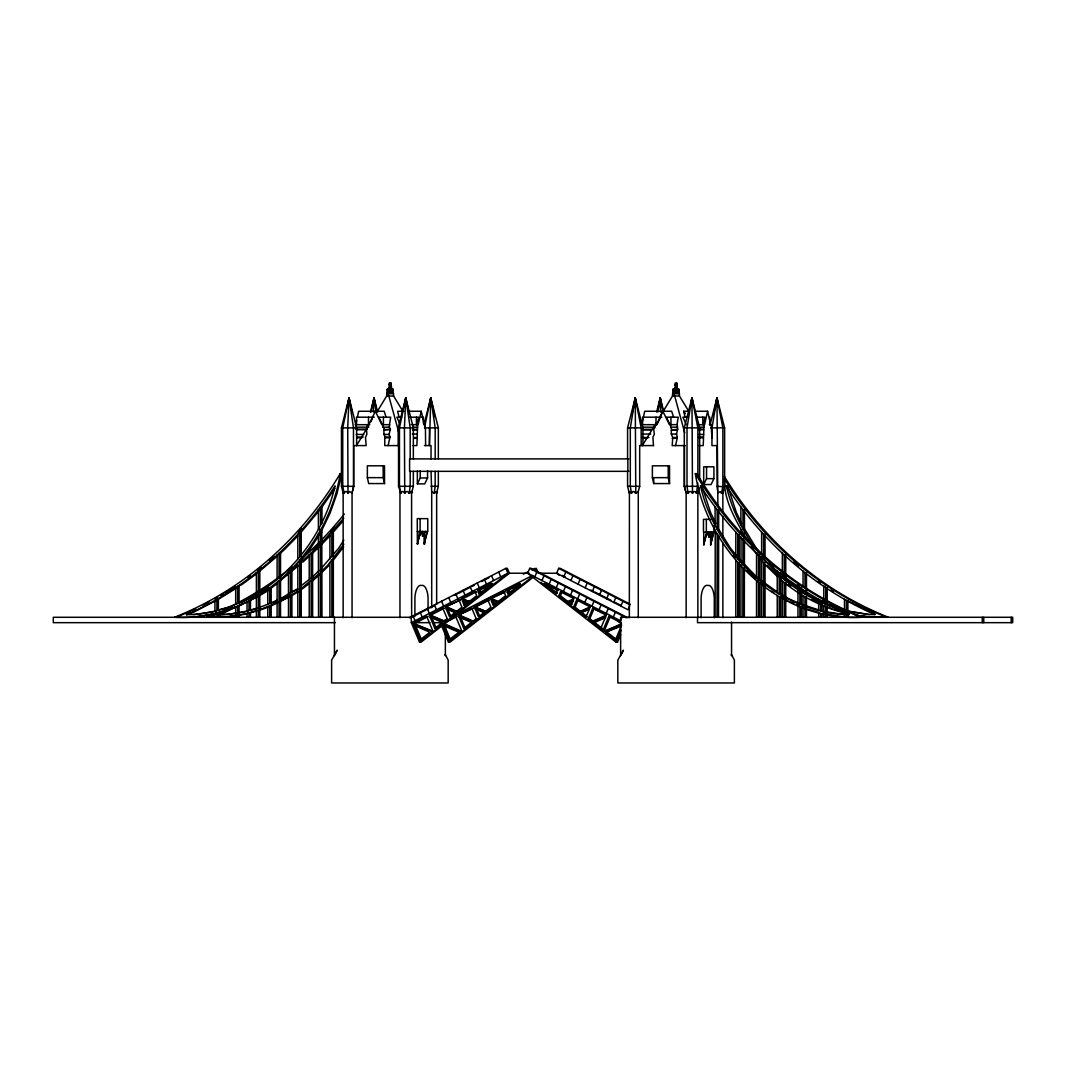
<?xml version="1.0" encoding="UTF-8"?>
<svg xmlns="http://www.w3.org/2000/svg" width="1066" height="1066" viewBox="0 0 1066 1066"><rect width="100%" height="100%" fill="white"/><g stroke="black" fill="none" stroke-linecap="round" stroke-linejoin="round"><path stroke-width="1.5" d="M638.268 617.68L638.268 491.599L639.693 486.309L639.693 445.588L653.591 445.588M715.086 617.281L715.246 530.215M717.018 617.281L717.165 533.706M718.511 617.281L718.657 535.345M740.897 617.281L740.99 564.913M741.003 561.649L741.043 537.104M742.829 617.281L742.922 568.125M742.922 564.847L742.975 538.623M744.321 617.281L744.414 568.125M744.414 564.847L744.454 540.262M635.176 400.936L635.256 397.778L642.931 427.879L642.931 445.588M660.134 402.522L660.24 397.778L663.478 410.45M691.887 400.936L691.967 397.778L699.642 427.879L699.642 479.82M686.158 492.812L686.397 491.599L688.156 493.278L689.462 491.599L690.941 491.599L692.487 493.278L691.967 397.778L684.292 427.879L684.292 486.309L686.158 492.812L686.158 617.667M716.845 402.522L716.952 397.778L724.627 427.879L724.627 486.309L722.855 493.278L722.855 511.533M717.898 506.123L716.952 397.778L710.089 424.708M431.037 471.332L431.703 491.599L434.155 493.278L436.127 491.599L436.58 493.291L436.647 491.613L436.647 604.409M629.42 491.599L629.353 617.68M373.406 412.036L374.033 397.778L377.63 412.036M429.425 427.879L429.425 445.588L430.757 397.778L438.339 427.879L438.339 458.9M675.804 390.916C677.416 391.648 678.696 392.221 675.737 391.382M347.649 407.279L349.048 397.778L356.63 427.879L356.63 445.588M352.06 617.667L352.06 492.812L353.472 486.309L353.472 427.879L349.048 397.778L341.453 427.879L341.453 486.309L343.212 493.278L343.678 491.599M373.1 404.107L374.033 397.778L376.698 410.45M404.36 407.279L405.76 397.778L413.341 427.879L413.341 458.9M398.524 445.588L398.524 486.309L400.909 493.278L401.962 491.599L403.268 491.599L404.734 493.278L406.279 491.599L407.785 491.599L409.157 493.278L410.183 486.309L410.183 471.332M429.811 404.107L430.744 397.778L434.728 416.779M434.155 493.291L435.181 486.309L435.181 471.332M389.49 424.694L390.689 417.192L378.816 417.192L382.414 424.694M388.117 445.588L389.996 437.033L389.037 434.435L390.423 429.118L389.33 427.173L389.73 424.694L381.801 424.694L375.365 411.263L368.796 424.668M677.03 424.668L678.216 417.192L666.37 417.192L670.034 424.668M675.524 445.588L677.363 437.54L676.51 434.049L677.683 429.305L677.296 424.668L669.421 424.668L662.852 411.263L656.416 424.694M657.895 412.036L660.24 397.778L663.039 412.036M412.928 445.588L416.899 445.588L417.632 424.668M632.138 413.621L635.256 397.778L641.159 427.879L641.159 445.588M657.749 410.45L660.24 397.778L661.813 407.279M690.715 404.107L691.967 397.778L697.87 427.879L697.87 476.569M692.487 493.278L693.993 491.599L695.365 491.599L696.498 493.278L697.87 483.058M714.46 410.45L716.952 397.778L722.855 427.879L722.855 486.309L721.495 493.278L720.35 491.599L717.898 492.812M387.025 393.727L387.171 390.196L389.796 390.129L390.103 389.17M388.53 393.727L388.69 389.13M672.873 393.727L673.019 389.13L677.816 389.343M674.378 393.727L674.538 389.13M371.048 412.036L374.033 397.778L376.138 412.036M424.774 426.293L430.757 397.778L435.181 427.879L435.181 458.9M352.846 490.573L353.765 486.309L353.765 445.588L366.158 445.588L365.491 437.54L366.904 434.049L366.477 429.305L367.61 424.668M747.972 541.581C737.286 522.527 723.134 500.967 724.627 478.514M356.031 423.202L356.684 420.217M357.35 417.232L358.682 411.263L384.186 411.263L386.079 417.192M703.293 424.694L704.959 417.192L696.178 417.192M694.845 411.263L707.597 411.263L704.599 424.694L697.524 424.694M416.859 424.668L418.565 417.192L409.917 417.192M408.664 411.263L421.23 411.263L418.178 424.668L411.249 424.668M420.63 531.494L417.379 544.02L420.244 531.494M427.533 531.494L424.161 544.02L427.013 531.494M641.679 424.668L644.73 411.263L671.673 411.263L673.632 417.192M707.104 532.214L703.72 544.753L706.571 532.214M713.874 532.214L710.622 544.753L713.487 532.214M340.227 473.637C327.808 552.348 256.733 621.811 174.491 617.281A367.77 333.525 -90 0 0 340.227 473.637L341.72 473.637L336.869 494.011L329.874 513.625L321.799 530.215L321.959 617.281M698.99 445.588L703.227 445.588L704.026 424.694M370.448 412.036L374.033 397.778L374.179 400.936M398.164 445.588L398.164 427.879L405.76 397.778L409.077 413.621M423.948 424.708L430.744 397.778L430.891 400.936M413.341 471.332L413.341 486.309L411.583 493.278L411.649 616.028M436.58 493.291L438.339 486.309L438.339 471.332M627.581 458.9L627.581 427.879L635.256 397.778L636.295 404.107M656.603 412.036L660.24 397.778L660.574 412.036M697.857 617.68L697.857 493.278L699.283 487.708M711.928 438.313L711.195 424.668L709.33 424.668M389.103 389.183L387.171 389.317L391.968 389.343M620.678 634.683L617.52 642.185L616.028 642.185L527.67 573.228L529.735 568.351L531.228 568.351L627.794 617.774M534.812 576.879L536.864 572.002M541.954 580.544L544.006 575.653M544.153 584.208L544.446 583.515L558.011 590.457L554.267 592.096L544.153 584.208L545.645 584.208L555.759 592.096L554.267 592.096M545.645 584.208L545.939 583.515L558.144 589.764M549.097 584.195L551.149 579.304M630.139 604.155L560.17 568.351L558.677 568.351L556.625 573.228L540.475 573.228M556.239 587.846L558.291 582.969M563.767 576.879L565.819 572.002M558.877 595.694L560.543 591.75L562.035 591.75L560.37 595.694L558.877 595.694L566.819 601.904L574.108 598.692L560.543 591.75M563.368 591.497L565.433 586.62M570.91 580.544L572.962 575.653M570.51 595.161L572.562 590.271M578.038 584.195L580.104 579.304M573.601 607.194L576.639 599.985L578.132 599.985L575.094 607.194L573.601 607.194L579.371 611.697L580.863 611.697L575.094 607.194M577.652 598.812L579.704 593.922M585.181 587.846L587.246 582.969M584.794 602.463L586.846 597.586M592.323 591.497L594.375 586.62M586.007 616.881L589.445 608.739L580.584 612.644L586.007 616.881L587.499 616.881M591.936 606.114L593.989 601.237M588.325 618.693L589.818 618.693L593.416 621.491L591.923 621.491L588.325 618.693L592.736 608.233L606.434 614.482M599.465 595.161L601.517 590.271M589.818 618.693L594.228 608.233M599.065 609.779L601.131 604.888M606.607 598.812L608.659 593.922M606.208 613.43L608.26 608.539M600.744 628.367L605.528 616.974L593.136 622.437L600.744 628.367L602.237 628.367L594.628 622.437L593.136 622.437M613.736 602.463L615.802 597.586M603.063 630.179L608.833 616.468L610.325 616.468L604.555 630.179L603.063 630.179L604.475 631.285L620.892 624.716M613.35 617.081L615.402 612.204M620.878 606.114L622.93 601.237M622.544 615.855L620.492 620.732L527.67 573.228M621.625 625.222L605.688 632.231L615.468 639.866L621.012 626.688M629.566 606.114L628.021 609.779L556.625 573.228L559.224 575.254M616.028 642.185L621.078 630.166M410.81 492.812L411.316 491.599M673.019 390.196L675.484 389.716L675.258 390.383M387.904 390.383L389.596 390.383L389.13 391.715L389.143 389.13M674.138 390.129L674.445 389.41L678.962 389.49M673.752 390.383L675.444 390.383L674.978 391.715L674.991 389.13M675.644 390.129L675.951 389.17M657.749 423.202L660.627 417.192M427.573 470.586L427.573 477.981L424.708 483.884L417.352 483.884L420.217 477.981L420.217 470.586M703.693 484.55L703.693 466.815L713.914 466.815L713.914 478.647L711.049 484.55L703.693 484.55L706.545 478.647L706.545 466.815M370.875 421.67L372.34 418.685M696.498 493.278L697.324 491.599L697.857 493.278M721.495 493.278L722.788 491.599L722.855 493.278L722.508 491.599M390.809 383.04L390.809 384.213L389.05 384.706L390.836 384.706L390.836 388.011L388.997 387.571L388.597 388.744L390.316 388.943L390.502 387.571M674.911 388.464L676.164 388.943L676.35 387.571L674.698 388.117L677.363 388.97M356.484 445.588L368.556 425.747M377.191 411.583L386.678 396.006L386.678 393.727L393.594 393.727L393.594 396.006L403.095 411.583M642.332 445.588L656.136 422.922M659.587 417.246L672.526 396.006L672.526 393.727L679.442 393.727L679.442 396.006L688.942 411.583M685.211 445.588L672.18 445.588L672.739 437.54L671.313 434.049L671.313 430.011L677.683 429.305M422.109 531.494L419.258 536.158L422.549 531.494M425.76 531.494L422.482 536.158L425.334 531.494M708.357 532.214L705.505 536.891L708.783 532.214L709.143 536.891L712.008 532.214M708.717 536.891L711.568 532.214M343.145 617.68L343.145 491.599L344.198 493.278L345.251 491.599L346.557 491.599L348.022 493.278L349.568 491.599L352.06 492.812M334.897 488.534L321.959 507.03L321.959 523.259M319.04 535.025L309.9 549.456L301.238 560.17L301.238 617.281M343.812 540.089L338.801 547.991L321.559 568.111M343.825 544.206L327.782 565.193L321.186 571.643M343.652 546.831L333.338 560.17L333.338 617.281M409.157 493.278L410.303 491.599L411.649 491.599L411.583 493.278L411.13 491.599M399.377 445.588L384.759 445.588L384.759 437.793L385.292 437.033L389.996 437.033M627.581 471.332L627.581 486.309L629.353 493.278L629.686 491.599L631.458 493.278L632.751 491.599L634.23 491.599L635.776 493.278L638.268 491.599M318.921 510.88L301.238 532.067L301.238 556.599L299.746 556.599L299.746 532.067L301.238 532.067M343.785 518.143L321.772 542.727M385.292 437.033L383.907 434.435L383.907 429.758L390.423 429.118M333.338 532.067L331.846 532.067L331.846 556.599L333.338 556.599L333.338 532.067L342.399 521.767M297.774 535.998L284.582 549.47L280.531 553.174L279.039 553.174L279.039 578.078L280.531 578.078L280.531 553.174M319.573 544.979L301.345 562.142M318.867 547.218L312.618 553.174L311.125 553.174L311.125 578.078L312.618 578.078L312.618 553.174M321.066 544.979L329.874 535.998M289.779 569.257L292.137 566.965M297.174 565.193L279.559 581.703M319.2 570.403L312.151 577.306L301.678 585.327M318.974 573.788L301.585 588.272M319.374 574.867L311.658 581.703M321.572 572.722L329.274 565.193M277.48 555.959L258.851 571.882M302.837 562.142L309.566 555.959M286.901 573.974L297.694 565.127M290.938 571.882L297.974 566.113M420.097 639.866L429.878 632.231L413.928 625.222L420.097 639.866L421.59 639.866L415.42 625.222L413.928 625.222M431.077 631.285L432.503 630.179L426.72 616.468L413.168 623.41L432.569 631.285L413.168 623.41M434.821 628.367L442.43 622.437L430.024 616.974L434.821 628.367L436.314 628.367L431.517 616.974L430.024 616.974M443.629 621.491L447.227 618.693L442.816 608.233L429.265 615.175L445.122 621.491L430.757 615.175L444.309 608.233L442.816 608.233M464.27 605.381L467.521 602.836L469.013 602.836L463.71 600.504L465.762 605.381L464.27 605.381L462.218 600.504L467.521 602.836M468.734 601.904L476.675 595.694L475.01 591.75L461.445 598.692L470.226 601.904L461.445 598.692M478.994 593.895L480.073 593.042L478.314 592.27L478.994 593.895L480.486 593.895M481.286 592.096L491.399 584.208L491.106 583.515L477.541 590.457L482.778 592.096L477.541 590.457M424.028 637.961L426.48 636.056M438.846 626.395L441.377 624.41M486.576 589.138L490.36 586.18M335.35 622.664L53.3 622.664L53.3 617.281L411.316 617.281L411.316 622.664L419.538 642.185L507.882 573.228L529.162 573.228M409.251 617.774L505.83 568.351L507.323 568.351L509.375 573.228L421.03 642.185L419.538 642.185M449.039 639.866L458.82 632.231L442.883 625.222L449.039 639.866L450.532 639.866L444.375 625.222L442.883 625.222M443.616 624.063L460.032 631.285L461.445 630.179L455.675 616.468L446.188 621.331M463.763 628.367L471.372 622.437L458.98 616.974L463.763 628.367L465.256 628.367L460.472 616.974L458.98 616.974M458.207 615.175L473.264 608.233L458.207 615.175L472.584 621.491L476.182 618.693L477.675 618.693M485.137 611.697L490.906 607.194L487.868 599.985L474.303 606.927L486.629 611.697L474.303 606.927M496.476 602.836L493.225 605.381L491.16 600.504L497.969 602.836M507.949 593.895L509.028 593.042L507.256 592.27L507.949 593.895L509.441 593.895M510.241 592.096L520.355 584.208L520.061 583.515L506.497 590.457L511.733 592.096L506.497 590.457M456.648 635.096L459.1 633.191M466.535 627.381L469.067 625.409M515.518 589.138L520.581 585.194M433.342 622.664L440.258 622.664L448.48 642.185L532.933 576.266M533.133 577.292L449.972 642.185L448.48 642.185M266.06 589.165L268.565 587.246M277.333 583.422L267.18 591.19L258.851 596.081M300.545 590.218L309.42 583.422M256.306 573.974L241.316 584.941L237.598 586.38L237.598 603.383L239.09 603.383L239.09 586.38M284.649 576.706L288.393 573.974M724.254 486.722L717.112 486.309L717.112 445.588L711.928 445.588L712.008 427.879L716.952 397.778L718.511 407.279M235.906 588.445L218.383 599.252L216.891 599.252L216.891 610.338L231.855 606.487M260.197 592.536L266.5 588.445M256.48 594.801L240.57 602.743M261.063 592.096L263.569 590.631M280.025 598.945L296.668 589.165M281.517 598.945L288.566 594.801M291.897 592.843L291.897 571.096L290.405 571.096L290.405 592.843L298.16 589.165M297.787 591.19L280.918 601.091L259.971 609.645M290.938 596.081L298.054 591.91M250.217 598.546L252.695 597.12M410.743 617.774L420.217 612.923M421.643 612.204L428.785 608.539M430.211 607.82L434.502 605.621M454.489 595.388L457.341 593.922M458.766 593.202L470.199 587.353M471.625 586.62L474.477 585.154M481.619 581.503L484.47 580.037M485.896 579.304L488.761 577.852M411.316 622.664L507.882 573.228L505.83 568.351M506.523 574.694L509.375 573.228M445.361 606.927L460.405 599.985L445.361 606.927L456.181 611.697L461.951 607.194L458.913 599.985M414.661 623.41L428.226 616.468M462.937 598.692L476.502 591.75L475.01 591.75M479.034 590.457L492.599 583.515L491.106 583.515M523.353 574.188L527.643 572.002M531.921 569.804L536.265 568.351L538.33 573.228M440.258 622.664L446.881 619.279M451.158 617.081L532.547 575.427M459.792 613.43L466.935 609.779M468.36 609.046L471.212 607.58M482.632 601.73L494.064 595.881M495.49 595.161L502.632 591.497M505.484 590.044L508.335 588.579M509.761 587.846L516.903 584.195M503.965 591.75L505.63 595.694L497.689 601.904L490.4 598.692L505.457 591.75M444.962 622.717L457.167 616.468L455.675 616.468M475.796 606.927L489.361 599.985L487.868 599.985M490.4 598.692L504.098 592.443M507.989 590.457L520.195 584.208M234.493 607.1L218.57 614.669L227.018 614.522L245.7 611.711M235.986 607.1L220.062 614.669M238.971 605.621L241.942 604.129M555.479 593.042L557.251 592.27L556.559 593.895L555.479 593.042L556.972 593.042M572.682 599.971L568.311 601.904L560.37 595.694M568.031 602.836L573.348 600.504L571.283 605.381L568.031 602.836L573.508 601.091M579.371 611.697L590.204 606.927L576.639 599.985M582.223 611.098L590.337 607.527M580.584 612.644L589.458 609.392M591.923 621.491L606.301 615.175L592.736 608.233M594.855 620.865L606.354 615.802M594.628 622.437L605.648 617.587M604.475 631.285L620.892 624.063M605.688 632.231L620.225 626.488M216.451 610.898L214.959 610.898L214.959 600.358L216.451 600.358L193.466 612.31L186.483 614.669C247.485 587.952 299.226 541.755 335.084 485.869C319.907 552.068 262.542 608.952 193.426 614.522M235.999 607.247L216.891 612.79L216.891 617.281M238.131 606.327L257.879 596.654L256.386 596.654L256.386 617.281M277.067 600.211C258.825 608.846 238.824 614.322 218.57 614.669M272.656 602.743L277.093 600.838M268.099 607.247L259.891 610.098M270.218 606.327L289.979 596.654L288.486 596.654L288.486 617.281M257.959 608.206L250.47 610.338L250.47 599.252M256.826 610.538L244.62 614.043L225.686 616.894L206.577 617.281A367.77 333.525 -90 0 0 215.705 613.496M249.511 613.07L256.759 610.991M213.6 611.711L194.918 614.522L186.483 614.669M195.091 616.894L216.451 613.336L214.959 613.336L214.959 617.281M227.178 616.894L246.113 614.043M388.85 387.837L390.636 387.824M674.698 387.837L677.363 388.197L674.698 388.117M389.13 387.571L391.515 388.197L388.85 388.117M674.978 387.571L677.363 387.944M389.063 388.464L390.569 388.464M388.37 388.89L391.968 389.09M674.218 388.89L677.816 389.09M390.263 389.343L393.114 389.25L393.301 393.727M673.019 389.317L674.991 389.317M676.111 389.343L678.962 389.25L679.149 393.727M388.597 389.41L393.114 389.49M388.064 389.716L389.636 389.716M673.912 389.716L675.484 389.716M388.131 389.863L389.636 389.863M673.979 389.863L675.484 389.863M676.763 390.223L678.282 390.476M676.763 390.476L678.616 390.449L678.549 389.25M388.077 390.662L389.596 390.662M673.925 390.662L675.444 390.662M676.577 390.716L678.083 390.716L678.576 391.968L677.057 391.968M676.111 391.449L677.63 391.449M675.671 391.808L677.443 391.808M387.171 392.328L388.69 392.328M673.019 392.328L674.538 392.328M387.025 393.048L388.53 393.048M672.873 393.048L674.378 393.048M386.678 396.006L393.594 396.006M672.526 396.006L679.442 396.006M403.961 411.263L397.671 411.263L398.99 417.192M685.025 417.192L683.679 411.263L688.463 411.263M374.299 417.192L356.537 417.192L356.537 424.694M401.762 417.192L396.858 417.192L399.55 423.162M421.23 417.192L423.375 417.192L423.375 423.202M661.826 417.192L642.571 417.192L642.571 424.668M688.356 417.192L682.88 417.192L686.264 424.694M355.111 424.694L369.782 424.694M641.119 424.668L657.029 424.694M355.111 427.173L368.823 427.173M383.054 424.694L383.054 427.173L389.33 427.173M412.715 427.173L417.632 427.173M642.758 427.173L654.244 427.173M670.607 424.668L670.607 427.173L676.897 427.173M699.456 427.173L704.026 427.173M341.453 427.879L356.63 427.879M398.164 427.879L413.341 427.879M424.441 427.879L438.339 427.879M627.581 427.879L642.931 427.879M684.292 427.879L699.642 427.879M710.649 427.879L724.627 427.879M356.044 429.118L367.17 429.118M698.603 429.118L703.373 429.118M412.462 429.305L417.099 429.305M642.145 429.305L652.952 429.305M356.271 429.758L365.625 429.758M383.907 429.758L389.77 429.758M698.95 429.758L703.627 429.758M412.769 430.011L417.299 430.011M642.305 430.011L651.393 430.011M671.313 430.011L677.15 430.011M412.315 434.049L417.299 434.049M642.465 434.049L650.78 434.049M671.313 434.049L676.51 434.049M356.217 434.435L363.706 434.435M383.907 434.435L389.037 434.435M699.136 434.435L703.627 434.435M357.15 437.033L363.319 437.033M698.363 437.033L702.987 437.033M413.701 437.54L416.646 437.54M641.612 437.54L648.941 437.54M672.739 437.54L677.363 437.54M357.31 437.793L361.8 437.793M384.759 437.793L389.356 437.793M698.736 437.793L703.227 437.793M413.648 438.313L416.899 438.313M642.025 438.313L646.902 438.313M672.18 438.313L676.683 438.313M424.441 445.588L431.037 445.588L431.037 458.9M628.82 458.9L409.597 458.9L409.597 471.332L628.82 471.332M695.338 473.637A367.77 333.525 -90 0 0 861.075 617.281C778.833 621.811 707.744 552.348 695.338 473.637L696.831 473.637A367.77 333.525 -90 0 0 862.567 617.281M367.357 477.648L383.187 477.648L384.52 483.564L368.676 483.564L367.357 477.648L367.357 465.815L384.52 465.815L384.52 483.564M652.379 477.648L668.209 477.648L669.541 483.564L653.711 483.564L652.379 477.648L652.379 465.815L669.541 465.815L669.541 483.564M420.217 477.981L427.573 477.981M706.545 478.647L713.914 478.647M700.469 485.869C736.34 541.755 788.067 587.952 849.069 614.669C777.221 613.11 716.032 554.173 700.469 485.869L701.961 485.869M754.648 547.991C741.723 529.136 731.463 508.202 726.279 485.869L727.772 485.869M341.453 486.309L353.765 486.309M398.524 486.309L413.341 486.309M431.037 486.309L438.339 486.309M627.581 486.309L639.693 486.309M684.292 486.309L697.87 486.309M321.959 507.03L320.466 507.03L320.466 524.885M319.88 509.668L318.388 509.668L318.388 529.162L319.88 529.162M736.3 555.373L730.33 547.991L718.657 529.162L717.165 529.162L717.165 509.668M321.799 530.215L320.306 530.215L320.466 617.281M417.259 531.494L427.772 531.494L427.772 518.636L417.259 518.636L417.379 544.02M320.306 532.187L321.799 532.187M319.88 533.706L318.388 533.706L318.547 617.281M742.975 533.706L744.321 533.466M765.042 534.253L763.549 534.253L763.549 558.984M758.019 553.174L756.527 553.174L756.527 578.078L758.019 578.078M759.938 554.933L758.446 554.933L758.446 579.558L759.938 579.558L777.474 592.096M301.238 560.17L299.746 560.17L299.746 617.281M333.338 560.17L331.846 560.17L331.846 617.281M765.042 562.555L763.549 562.555L763.549 617.281M257.879 572.669L256.386 572.669L256.386 593.975L257.879 593.975M785.749 579.558L784.256 579.558L784.256 554.933L785.749 554.933L785.749 579.558L803.284 592.096M758.019 580.97L756.527 580.97L756.527 617.281M765.015 586.327L759.938 582.449L758.446 582.449L758.446 617.281M825.257 586.38L823.765 586.38L823.765 603.383L825.257 603.383L814.93 598.945L805.51 593.402M478.314 592.27L479.807 592.27M507.256 592.27L508.749 592.27M289.979 593.975L288.486 593.975L288.486 572.669M806.469 596.654L804.977 596.654L804.977 617.281M853.173 603.383L846.404 600.358L846.404 610.898L867.937 614.522L874.986 614.642C813.891 588.072 762.177 541.728 726.279 485.869M801.379 604.209L799.886 604.209L799.886 587.633L801.379 587.633L801.379 604.209L818.661 609.912M832.493 606.487L825.697 604.209L825.697 587.633M825.257 605.914L823.765 605.914L823.765 617.281M446.121 608.739L454.982 612.644L449.546 616.881L446.121 608.739L447.613 608.739L451.038 616.881M475.063 608.739L483.924 612.644L478.501 616.881L475.063 608.739L476.555 608.739L479.993 616.881M248.538 610.898L247.046 610.898L247.046 601.864M843.619 614.522L820.593 610.898L820.593 600.358M846.404 610.898L869.43 614.522M248.538 613.336L247.046 613.336L247.046 617.281M472.584 621.491L474.077 621.491L459.699 615.175M415.753 622.664L430.051 622.664M460.032 631.285L461.525 631.285L443.603 623.41M615.468 639.866L616.961 639.866L607.18 632.231M677.216 387.651L676.95 384.706M861.381 615.708L867.684 616.654M855.145 614.989L867.777 616.894L886.872 617.281A367.77 333.525 -90 0 1 731.383 489.787L724.347 478.687M841.873 616.654L822.086 613.336L822.086 617.281M838.489 608.633C817.302 602.85 798.128 591.23 781.311 577.306M833.412 609.192L844.405 612.337M848.842 614.043C823.432 608.246 799.793 596.041 779.979 579.171M807.602 609.192L818.595 612.337M874.999 614.083L854.492 604.129M849.189 614.083L828.695 604.129M819.647 603.503L811.506 599.612M828.349 607.247L831.84 608.753M789.626 601.704L793.837 603.503M796.635 604.715L799.447 605.914L797.954 605.914L797.954 617.281M802.538 607.247L806.029 608.753M491.892 598.692L499.181 601.904M496.636 602.25L492.652 600.504L494.717 605.381M478.034 609.392L483.937 611.991M446.854 606.927L456.328 611.098M449.092 609.392L454.995 611.991M461.845 617.587L468.734 620.612M431.517 616.974L442.537 621.824M444.375 625.222L457.421 630.952M415.42 625.222L428.465 630.952M558.677 568.351L630.073 604.888M562.408 575.427L565.26 576.879M590.964 590.044L593.815 591.497M595.241 592.23L606.661 598.079M608.1 598.812L610.951 600.278M615.229 602.463L620.945 605.381M529.735 568.351L626.302 617.774M563.394 592.443L566.099 593.829M608.833 616.468L621.038 622.717M827.363 603.383L822.086 600.358L822.086 610.898M779.699 593.402L789.12 598.945L799.447 603.383L797.954 603.383L797.954 586.38L799.447 586.38L797.221 584.941M771.358 591.19L773.809 592.629M781.924 597.4L788.227 601.091M830.974 590.084L833.492 591.723M818.035 581.276L820.54 583.102M782.231 573.974L785.988 576.706M788.294 584.381L790.825 586.327M616.388 619.879L621.585 623.93M569.524 602.836L571.696 604.542M582.076 612.644L586.42 616.028M604.555 630.179L605.968 631.285M540.862 582.356L548.657 588.445M565.553 601.624L568.151 603.649M570.75 605.688L575.946 609.739M595.428 624.956L601.93 630.019M614.922 640.16L617.52 642.185M793.61 562.142L798.474 566.113M769.012 563.128L773.876 567.112M768.693 563.514L782.804 577.306M777.78 573.854L761.617 556.599M767.174 565.193L778.167 575.946M777.78 577.012L765.681 565.193L759.698 557.785M756.993 577.306L738.258 557.798M746.866 570.563L755.661 579.171M634.23 491.599L635.776 493.278L635.256 397.778L630.312 427.879L630.312 486.309L631.458 493.278M760.125 552.908L756.14 547.991L743.508 527.177M757.766 555.413L751.303 546.831M733.448 555.413L735.38 557.785M383.054 427.173L384.453 429.118M683.679 411.263L685.291 413.635M731.636 654.751L734.381 660.12L734.381 682.96L617.827 682.96L617.827 660.12L623.41 650.167L620.639 655.657L620.639 617.281L1012.7 617.281L1012.7 622.664L697.51 622.664L697.51 617.281M445.428 654.751L448.173 660.12L448.173 682.96L331.619 682.96L331.619 660.12L337.216 650.167L334.444 655.657L334.444 617.281M670.607 427.173L671.74 429.305M391.515 387.944L391.102 383.04L389.29 383.04L389.29 384.213M741.723 523.513L736.433 512.626L728.118 487.349M715.912 523.513L710.622 512.626L702.307 487.349M400.203 491.599L400.909 493.278L399.444 486.309L399.457 427.879L405.76 397.778L410.183 427.879L410.183 458.9M534.772 568.351L536.318 572.002M498.688 572.002L500.74 576.879M491.546 575.653L493.598 580.544M484.404 579.304L486.469 584.195M477.262 582.969L479.327 587.846M470.133 586.62L472.185 591.497M471.772 608.233L476.182 618.693M462.99 590.271L465.043 595.161M455.848 593.922L457.9 598.812M448.706 597.586L450.771 602.463M441.577 601.237L443.629 606.114M434.435 604.888L436.487 609.779M427.293 608.539L429.345 613.43M420.151 612.204L422.203 617.081M413.008 615.855L415.074 620.732M677.816 390.089L677.63 389.343M731.223 654.751L731.556 655.657L731.556 622.078M445.028 654.751L445.361 655.657L445.361 633.271M391.515 388.97L391.315 388.197M684.718 432.783L674.045 393.727M399.337 434.382L388.197 393.727M707.597 411.263L710.649 424.668M421.23 411.263L425.454 429.118L425.6 445.588M685.371 490.573L684.452 486.309L684.452 445.588M351.7 410.45L349.048 397.778L342.746 427.879L342.746 486.309L344.198 493.278M693.007 404.107L691.967 397.778L687.01 427.879L687.01 486.309L688.156 493.278M717.112 486.309L717.538 490.573M405.973 402.522L405.76 397.778L404.427 427.879L404.734 493.278M349.262 402.522L349.048 397.778L347.716 427.879L348.022 493.278M343.145 491.599L343.212 493.278M1011.208 617.281L1011.208 622.664M983.745 617.281L983.745 622.664M982.252 617.281L982.252 622.664M847.896 600.358L847.896 610.898M847.896 613.336L847.896 615.961M846.404 613.336L846.404 615.961M844.485 599.252L844.485 610.338M844.485 612.79L844.485 615.775M827.189 587.633L827.189 604.209M827.189 606.754L827.189 617.281M825.697 606.754L825.697 617.281M820.593 613.336L820.593 617.281M818.675 599.252L818.675 610.338M818.675 612.79L818.675 617.281M806.469 572.669L806.469 593.975L804.977 593.975L804.977 590.697M806.469 598.239L806.469 617.281M804.977 572.669L804.977 587.419M803.044 571.096L803.044 586.62M803.044 589.738L803.044 592.843M803.044 595.521L803.044 617.281M801.379 617.281L801.379 606.754L799.886 606.754L799.886 617.281M785.749 582.449L785.749 617.281M784.256 582.449L784.256 617.281M782.337 553.174L782.337 571.443M782.337 574.761L782.337 578.078M782.337 580.97L782.337 617.281M780.658 572.669L780.658 593.975L779.166 593.975L779.166 572.669M780.658 617.281L780.658 596.654L779.166 596.654L779.166 617.281M777.234 571.096L777.234 592.843M777.234 595.521L777.234 617.281M765.042 535.905L765.042 557.345M765.042 564.207L765.042 584.115M765.042 587.419L765.042 617.281M761.617 532.067L761.617 553.334M761.617 560.17L761.617 617.281M759.938 556.572L759.938 579.558M759.938 582.449L759.938 617.281M744.468 509.668L744.468 529.162L742.975 529.162L742.975 509.668M741.057 530.215L741.057 532.187M740.897 507.03L740.897 524.885M739.231 534.253L739.231 558.984L737.739 558.984L737.739 534.253M739.231 617.281L739.231 562.555L737.739 562.555L737.739 617.281M735.807 532.067L735.807 556.599M735.807 560.17L735.807 617.281M722.855 516.504L722.855 538.063M722.855 543.047L722.855 617.68M718.657 509.668L718.657 529.162M715.086 507.03L715.086 524.885M714.273 617.774L714.273 598.226A14.005 5.903 90 0 0 709.183 585.407L706.198 585.407A14.005 5.903 -90 0 0 701.108 598.226L701.108 617.774M714.007 522.567L714.007 519.355L703.48 519.355L703.48 532.214L714.007 532.214L714.007 525.778M711.022 535.345L711.022 544.753M710.622 532.214L710.622 544.753M709.756 417.192L709.756 424.668M709.143 532.214L709.143 536.891M706.345 519.355L706.345 532.214M704.24 540.049L704.24 544.753M703.72 532.214L703.72 544.753M702.814 417.192L702.814 424.694M678.576 390.449L678.576 391.968M676.95 384.213L676.95 383.04L675.138 383.04L675.138 384.213M676.657 383.04L676.657 384.213M676.683 384.706L676.484 387.571M675.164 384.706L675.164 388.011M670.954 417.192L670.954 424.668M668.209 465.815L668.209 477.648M656.016 417.192L656.016 424.694M655.164 424.694L655.164 427.173L653.764 429.118L654.311 434.435L652.925 437.033L653.458 445.588M653.711 478.714L653.711 483.564M627.861 458.9L627.861 471.332M445.361 622.078L445.361 630.073M431.703 491.586L431.703 607.727M428.066 609.632L428.066 598.226A14.005 5.903 -90 0 0 422.975 585.407L419.991 585.407A14.005 5.903 -90 0 0 414.901 598.226L414.901 616.148M424.681 534.626L424.681 544.02M424.161 533.053L424.161 544.02M422.482 531.494L422.482 536.158M420.111 518.636L420.111 531.494M417.779 531.494L417.779 544.02M417.352 470.985L417.352 483.884M416.433 417.192L416.433 424.668M399.963 491.599L399.963 617.68M392.701 389.25L392.728 391.968L391.782 389.343M389.583 383.04L389.583 384.213M389.583 384.706L389.583 388.011M389.317 384.706L389.317 388.011M387.238 389.317L387.238 390.196M383.427 417.192L383.427 424.694M383.187 465.815L383.187 477.648M368.49 417.192L368.49 424.668M329.914 534.253L329.914 558.984M329.914 562.555L329.914 617.281M312.618 617.281L312.618 580.97L311.125 580.97L311.125 617.281M309.207 554.933L309.207 579.558M309.207 582.449L309.207 617.281M297.827 534.253L297.827 558.984M297.827 562.555L297.827 617.281M291.897 617.281L291.897 595.521L290.405 595.521L290.405 617.281M280.531 617.281L280.531 580.97L279.039 580.97L279.039 617.281M277.107 554.933L277.107 579.558M277.107 582.449L277.107 617.281M271.19 587.926L271.19 603.383L269.698 603.383L269.698 587.926M271.19 617.281L271.19 605.914L269.698 605.914L269.698 617.281M267.766 589.285L267.766 604.209M267.766 606.754L267.766 617.281M259.811 617.281L259.811 595.521L258.318 595.521L258.318 617.281M250.47 617.281L250.47 612.79L248.978 612.79L248.978 617.281M248.978 600.838L248.978 610.338M239.09 617.281L239.09 605.914L237.598 605.914L237.598 617.281M235.679 587.633L235.679 604.209M235.679 606.754L235.679 617.281M218.383 599.252L218.383 610.338M218.383 612.79L218.383 617.281M888.364 617.281A367.77 333.525 -90 0 1 724.294 476.369M344.305 514.065A367.77 333.525 -90 0 1 321.492 539.969M319.307 542.208A367.77 333.525 -90 0 1 301.185 559.25M291.711 567.232A367.77 333.525 -90 0 1 224.726 609.432M334.684 527.324A367.77 333.525 -90 0 1 330.487 532.001M319.693 543.314A367.77 333.525 -90 0 1 313.004 549.843M255.454 593.789A367.77 333.525 -90 0 1 241.009 601.997M214.173 614.789A367.77 333.525 -90 0 1 209.602 616.668M301.545 528.496A367.77 333.525 90 0 1 298.4 532.001M274.055 556.172A367.77 333.525 90 0 1 269.405 560.276M261.117 567.232A367.77 333.525 90 0 1 257.492 570.137M250.164 575.76A367.77 333.525 90 0 1 247.685 577.585M235.093 586.353A367.77 333.525 90 0 1 224.779 592.923M223.354 593.789A367.77 333.525 90 0 1 220.502 595.494M217.624 597.16A367.77 333.525 90 0 1 214.732 598.812M208.909 601.997A367.77 333.525 90 0 1 203.046 605.062M195.624 608.726A367.77 333.525 90 0 1 192.64 610.125M191.134 610.818A367.77 333.525 90 0 1 177.502 616.668M390.383 390.876L390.076 392.181L390.383 390.876M391.462 390.916L391.155 392.221L391.462 390.916M676.23 390.876L675.924 392.181L676.23 390.876M390.782 388.757L390.782 389.543L390.782 388.757M675.124 388.757L675.124 389.543L675.124 388.757M676.63 388.757L676.63 389.543L676.63 388.757M391.289 389.183L391.289 389.183M677.137 389.183L677.137 389.183M677.163 384.213L674.898 384.706L677.163 384.213M259.811 571.096L258.318 571.096L258.318 592.843L259.811 592.843L259.811 571.096"/></g></svg>
